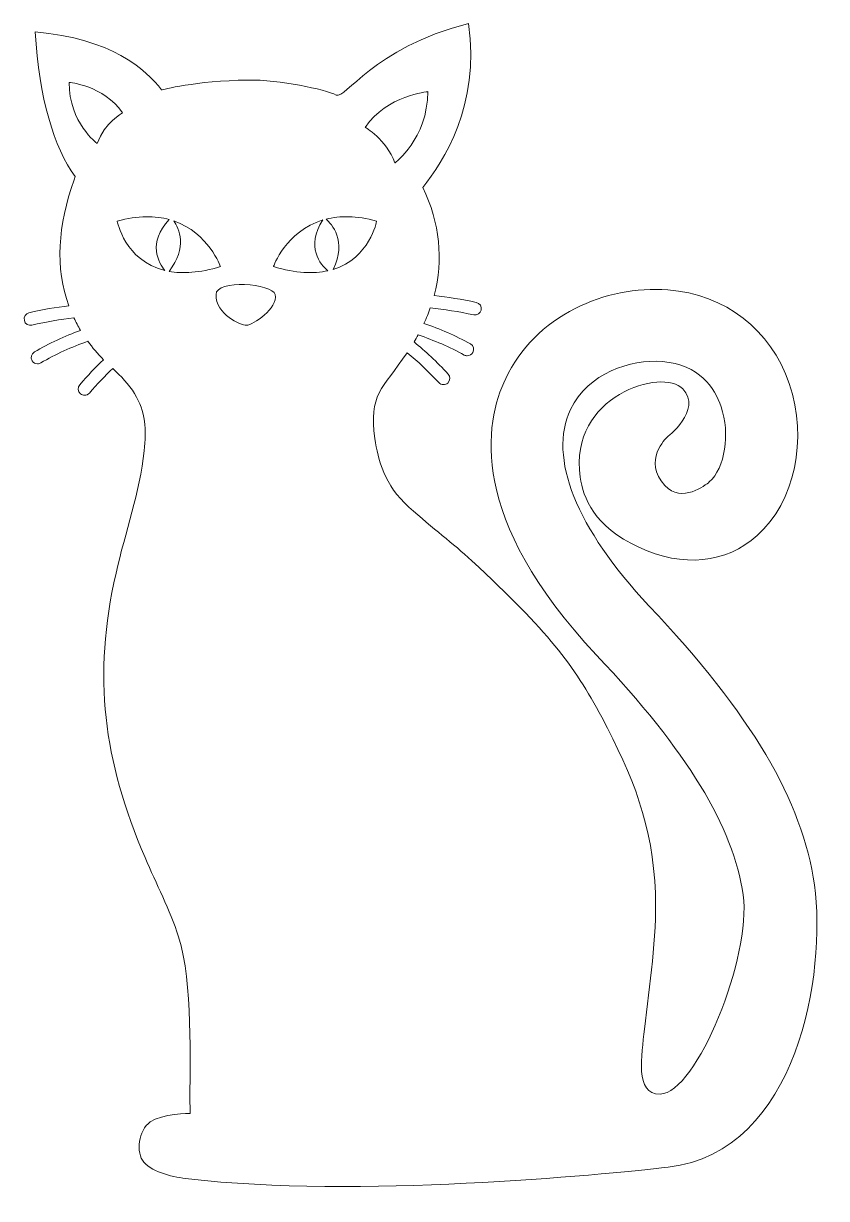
# Model space of a CAD drawing. Header units: inches. Extents: x 2.1 to 10, y -11.9 to -0.3.
import ezdxf

# ---------------------------------------------------------------- set-up
doc = ezdxf.new("R2010")
doc.units = ezdxf.units.IN
doc.header["$MEASUREMENT"] = 0
doc.layers.add('Layer 1', color=7, linetype='Continuous')

msp = doc.modelspace()

# ---------------------------------------------------------------- linework, layer by layer
at = {"layer": 'Layer 1', "lineweight": 0}
for points, knots in [([(9.896, -8.768), (9.779, -7.935), (9.275, -7.083), (8.26, -6.007), (7.541, -5.245), (7.259, -4.538), (7.484, -4.067), (7.657, -3.706), (8.076, -3.568), (8.392, -3.593), (8.758, -3.622), (8.91, -3.851), (8.973, -4.039), (9.065, -4.309), (9.012, -4.643), (8.856, -4.783), (8.822, -4.813), (8.584, -5), (8.417, -4.818), (8.193, -4.575), (8.435, -4.344), (8.435, -4.344), (8.435, -4.344), (8.792, -4.074), (8.595, -3.863), (8.398, -3.651), (7.462, -3.928), (7.579, -4.736), (7.608, -4.937), (7.716, -5.223), (8.159, -5.429), (8.594, -5.632), (9.021, -5.59), (9.33, -5.313), (9.703, -4.979), (9.833, -4.361), (9.647, -3.811), (9.466, -3.275), (9.017, -2.929), (8.447, -2.884), (8.135, -2.859), (7.81, -2.924), (7.53, -3.067), (7.222, -3.224), (6.984, -3.463), (6.843, -3.759), (6.631, -4.201), (6.468, -5.143), (7.742, -6.495), (8.637, -7.444), (9.098, -8.197), (9.191, -8.866), (9.276, -9.475), (8.733, -10.828), (8.369, -10.836), (8.116, -10.842), (8.188, -10.447), (8.215, -10.195), (8.263, -9.746), (8.34, -9.3), (8.323, -8.848), (8.299, -8.186), (8.1, -7.686), (7.792, -7.11), (7.512, -6.585), (7.266, -6.268), (6.507, -5.562), (6.319, -5.388), (6.125, -5.248), (5.885, -5.032), (5.641, -4.812), (5.58, -4.566), (5.549, -4.355), (5.484, -3.917), (5.622, -3.869), (5.867, -3.506), (5.972, -3.591), (6.077, -3.688), (6.181, -3.801), (6.193, -3.814), (6.21, -3.821), (6.227, -3.821), (6.242, -3.821), (6.258, -3.816), (6.27, -3.805), (6.295, -3.781), (6.297, -3.741), (6.273, -3.716), (6.162, -3.595), (6.048, -3.49), (5.936, -3.399), (5.95, -3.376), (5.963, -3.352), (5.976, -3.329), (6.133, -3.383), (6.289, -3.448), (6.433, -3.528), (6.443, -3.533), (6.453, -3.536), (6.463, -3.536), (6.485, -3.536), (6.507, -3.524), (6.518, -3.503), (6.535, -3.473), (6.524, -3.435), (6.494, -3.418), (6.347, -3.337), (6.191, -3.27), (6.034, -3.215), (6.058, -3.165), (6.079, -3.113), (6.097, -3.062), (6.235, -3.077), (6.378, -3.099), (6.526, -3.131), (6.56, -3.138), (6.593, -3.117), (6.6, -3.083), (6.608, -3.049), (6.586, -3.016), (6.552, -3.008), (6.408, -2.977), (6.269, -2.955), (6.134, -2.94), (6.228, -2.585), (6.191, -2.223), (6.023, -1.872), (6.225, -1.61), (6.593, -1.067), (6.473, -0.25), (5.516, -0.499), (5.261, -1.002), (5.166, -0.957), (5.056, -0.903), (4.603, -0.803), (4.292, -0.809), (3.774, -0.817), (3.439, -0.906), (3.439, -0.906), (3.283, -0.703), (2.94, -0.397), (2.188, -0.333), (2.228, -0.988), (2.374, -1.476), (2.584, -1.763), (2.584, -1.763), (2.574, -1.796), (2.574, -1.796), (2.41, -2.246), (2.385, -2.669), (2.521, -3.041), (2.395, -3.056), (2.263, -3.079), (2.127, -3.11), (2.094, -3.118), (2.073, -3.152), (2.081, -3.186), (2.088, -3.22), (2.122, -3.24), (2.156, -3.233), (2.299, -3.199), (2.438, -3.176), (2.572, -3.162), (2.591, -3.203), (2.613, -3.244), (2.637, -3.284), (2.481, -3.341), (2.325, -3.411), (2.18, -3.498), (2.15, -3.516), (2.14, -3.554), (2.158, -3.584), (2.17, -3.604), (2.191, -3.615), (2.212, -3.615), (2.223, -3.615), (2.234, -3.612), (2.244, -3.606), (2.391, -3.519), (2.55, -3.448), (2.709, -3.392), (2.755, -3.455), (2.807, -3.516), (2.865, -3.575), (2.787, -3.648), (2.707, -3.731), (2.629, -3.822), (2.607, -3.848), (2.61, -3.888), (2.636, -3.911), (2.648, -3.921), (2.662, -3.926), (2.677, -3.926), (2.695, -3.926), (2.712, -3.918), (2.725, -3.904), (2.801, -3.814), (2.879, -3.734), (2.956, -3.662), (3.037, -3.737), (3.114, -3.816), (3.172, -3.91), (3.281, -4.087), (3.288, -4.269), (3.266, -4.475), (3.223, -4.887), (3.079, -5.281), (2.988, -5.685), (2.754, -6.713), (2.862, -7.529), (3.275, -8.498), (3.386, -8.759), (3.519, -9.011), (3.606, -9.281), (3.752, -9.737), (3.715, -10.508), (3.72, -10.987), (3.72, -10.987), (3.72, -11.027), (3.72, -11.027), (3.72, -11.027), (3.443, -11.029), (3.325, -11.112), (3.21, -11.192), (3.181, -11.416), (3.264, -11.51), (3.357, -11.615), (3.565, -11.658), (3.704, -11.674), (5.366, -11.868), (7.782, -11.637), (8.451, -11.558), (9.739, -11.407), (10.016, -9.629), (9.896, -8.768)], [0, 0, 0, 0, 1, 1, 1, 2, 2, 2, 3, 3, 3, 4, 4, 4, 5, 5, 5, 6, 6, 6, 7, 7, 7, 8, 8, 8, 9, 9, 9, 10, 10, 10, 11, 11, 11, 12, 12, 12, 13, 13, 13, 14, 14, 14, 15, 15, 15, 16, 16, 16, 17, 17, 17, 18, 18, 18, 19, 19, 19, 20, 20, 20, 21, 21, 21, 22, 22, 22, 23, 23, 23, 24, 24, 24, 25, 25, 25, 26, 26, 26, 27, 27, 27, 28, 28, 28, 29, 29, 29, 30, 30, 30, 31, 31, 31, 32, 32, 32, 33, 33, 33, 34, 34, 34, 35, 35, 35, 36, 36, 36, 37, 37, 37, 38, 38, 38, 39, 39, 39, 40, 40, 40, 41, 41, 41, 42, 42, 42, 43, 43, 43, 44, 44, 44, 45, 45, 45, 46, 46, 46, 47, 47, 47, 48, 48, 48, 49, 49, 49, 50, 50, 50, 51, 51, 51, 52, 52, 52, 53, 53, 53, 54, 54, 54, 55, 55, 55, 56, 56, 56, 57, 57, 57, 58, 58, 58, 59, 59, 59, 60, 60, 60, 61, 61, 61, 62, 62, 62, 63, 63, 63, 64, 64, 64, 65, 65, 65, 66, 66, 66, 67, 67, 67, 68, 68, 68, 69, 69, 69, 70, 70, 70, 71, 71, 71, 72, 72, 72, 73, 73, 73, 74, 74, 74, 75, 75, 75, 76, 76, 76, 77, 77, 77, 78, 78, 78, 78]), ([(2.801, -1.435), (2.801, -1.435), (2.525, -1.232), (2.523, -0.832), (2.523, -0.832), (2.866, -0.86), (3.051, -1.134), (3.051, -1.134), (2.875, -1.231), (2.801, -1.435)], [0, 0, 0, 0, 1, 1, 1, 2, 2, 2, 3, 3, 3, 3]), ([(6.072, -0.924), (6.07, -1.392), (5.746, -1.629), (5.746, -1.629), (5.659, -1.391), (5.452, -1.277), (5.452, -1.277), (5.67, -0.957), (6.072, -0.924), (6.072, -0.924)], [0, 0, 0, 0, 1, 1, 1, 2, 2, 2, 3, 3, 3, 3]), ([(3, -2.204), (3.208, -2.146), (3.378, -2.151), (3.515, -2.188), (3.294, -2.419), (3.412, -2.62), (3.47, -2.692), (3.073, -2.596), (3, -2.204), (3, -2.204)], [0, 0, 0, 0, 1, 1, 1, 2, 2, 2, 3, 3, 3, 3]), ([(3.512, -2.701), (3.701, -2.463), (3.611, -2.275), (3.56, -2.202), (3.905, -2.322), (4.021, -2.654), (4.021, -2.654), (3.812, -2.717), (3.645, -2.725), (3.512, -2.701)], [0, 0, 0, 0, 1, 1, 1, 2, 2, 2, 3, 3, 3, 3]), ([(4.545, -2.654), (4.545, -2.654), (4.667, -2.304), (5.034, -2.193), (4.861, -2.459), (5.012, -2.634), (5.083, -2.695), (4.945, -2.726), (4.769, -2.722), (4.545, -2.654)], [0, 0, 0, 0, 1, 1, 1, 2, 2, 2, 3, 3, 3, 3]), ([(5.135, -2.682), (5.275, -2.398), (5.12, -2.231), (5.066, -2.185), (5.2, -2.151), (5.365, -2.149), (5.566, -2.204), (5.566, -2.204), (5.498, -2.57), (5.135, -2.682)], [0, 0, 0, 0, 1, 1, 1, 2, 2, 2, 3, 3, 3, 3]), ([(4.28, -3.234), (4.222, -3.237), (3.974, -3.126), (3.977, -2.931), (3.978, -2.777), (4.536, -2.821), (4.562, -2.931), (4.595, -3.066), (4.338, -3.231), (4.28, -3.234)], [0, 0, 0, 0, 1, 1, 1, 2, 2, 2, 3, 3, 3, 3])]:
    msp.add_open_spline(points, degree=3, knots=knots, dxfattribs=at)

doc.saveas('drawing.dxf')
